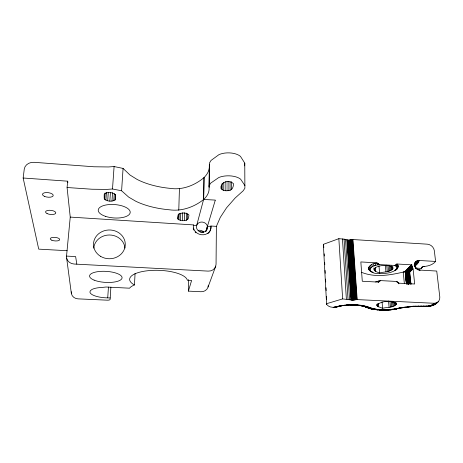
<?xml version="1.0" encoding="UTF-8"?>
<svg xmlns="http://www.w3.org/2000/svg" width="463" height="463" viewBox="0 0 463 463"><rect width="100%" height="100%" fill="white"/><g stroke="black" fill="none" stroke-linecap="round" stroke-linejoin="round"><path stroke-width="0.69" d="M230.042 190.31C232.739 189.506 233.491 186.12 233.497 183.684C229.37 179.58 219.728 181.502 221.192 188.823C223.392 191.19 227.136 191.034 230.042 190.31L230.047 181.681M225.857 190.768L225.886 181.427M228.051 190.727L228.068 181.392M223.785 190.42L223.82 182.515M221.192 188.823L221.21 185.935M222.147 189.737L222.182 183.261M209.513 164.11L209.45 163.092L211.018 160.458L218.947 154.654A13.902 6.887 0.4 0 1 240.465 156.378L244.759 163.115L244.886 188.215L243.185 190.791L235.129 198.037L226.557 207.8L220.324 217.332L216.389 226.366L216.053 264.234A7.825 7.229 17.8 0 1 208.2 271.115L74.132 264.037A8.293 7.472 -5.8 0 1 66.539 256.085L70.243 217.095L67.077 187.515L67.702 181.189L23.15 178.006L24.261 169.157A8.907 7.558 -2.8 0 1 34.036 162.305L93.914 166.773L108.435 166.964L114.095 166.547L123.071 168.416L130.01 175.031L137.007 179.372A56.712 27.682 2.7 0 0 145.376 183.001A56.868 27.763 2.7 0 0 170.141 188.36C182.272 190.281 194.859 185.414 204.033 177.572A56.822 27.369 3.7 0 0 209.351 167.537L209.548 164.62M110.877 287.153L110.119 299.399A2.9 0.909 2.9 0 1 107.225 300.174L77.987 298.861A7.327 6.719 -9.8 0 1 71.273 291.765M67.077 187.515L92.039 189.234L106.762 189.402L112.497 188.997L121.601 190.779L128.662 197.093L135.769 201.237A57.493 26.478 2.4 0 0 144.253 204.692A57.655 26.553 2.4 0 0 169.354 209.791C181.542 211.585 194.211 207.077 203.679 199.46A57.603 26.177 3.4 0 0 209.062 189.865L209.513 167.427M209.027 187.081L209.328 164.66M203.61 199.356L204.033 177.572L203.679 199.46L215.237 200.091M392.919 268.494C390.847 261.311 362.72 267.927 379.596 272.939C383.729 271.607 390.118 272.632 392.919 268.494L392.798 266.572M208.344 285.225A7.269 6.806 16.9 0 1 201.011 291.736L188.395 291.129L188.672 279.652M244.696 165.841L244.759 163.115M186.276 220.307L188.157 218.877L188.933 215.584L188.736 214.71C186.12 212.5 181.93 212.5 178.99 214.074L178.411 214.896L177.728 218.2L177.954 219.063C180.188 221.019 183.533 220.949 186.276 220.307L186.467 213.096M187.561 219.682L187.712 213.906M184.488 220.666L184.702 212.743M419.258 260.49L417.533 263.661L415.346 264.107L414.188 264.94L415.485 262.851L415.583 261.879L414.42 264.801L415.693 262.151L417.701 260.634L416.613 263.106L414.599 265.247L414.663 266.387C413.806 263.435 416.023 260.079 419.258 260.49L435.602 261.439L434.335 250.703C433.889 247.259 430.793 244.423 427.343 244.18L352.916 239.545L348.315 240.152L344.061 239.145L338.847 238.671L323.359 244.342L326.6 304.382C329.725 308.393 335.611 307.64 339.848 306.066L340.195 305.69M180.524 220.411L180.738 213.2M182.468 220.706L182.694 212.777M415.218 262.752L415.23 262.33L414.86 263.418L414.952 262.834M177.954 219.063L178.087 214.867M178.776 210.237L179.436 188.84M178.938 219.838L179.135 213.339M437.766 302.206L436.077 303.051L434.109 303.271L431.672 305.169L429.201 305.921L429.722 306.182L430.115 305.777L428.153 306.043C432.425 306.622 440.371 302.831 439.809 297.067L436.736 271.052L419.646 270.062L416.816 268.783L414.912 266.254L414.935 267.11M396.247 304.284L396.264 303.826C391.229 300.093 381.13 300.666 376.847 305.273L377.912 306.518L382.606 308.277C386.854 306.986 393.093 308.126 396.247 304.284L396.114 302.86M399.019 307.964L396.924 308.682C393.787 309.458 398.99 308.445 400.177 308.173L398.487 308.491L401.062 307.75L397.653 308.63L403.128 307.635C391.478 309.452 378.728 311.969 367.581 306.691C355.833 303.589 344.68 304.55 333.175 307.391M417.099 269.431L416.306 268.332L415.82 268.418L415.849 267.84M395.796 308.89L402.26 307.513C405.565 307.617 410.177 306.969 413.112 306.263L428.153 306.043M110.136 297.952L106.096 297.836A16.118 5.168 3 0 1 89.92 292.008L90.389 290.677L91.946 289.479A16.118 5.168 3 0 1 101.808 287.465L106.056 287.014L129.565 288.194A27.803 9.133 1.8 0 1 132.991 285.607L134.449 284.959L135.08 273.488M121.601 190.779L123.071 168.416M107.711 297.842L108.464 287.037M115.015 200.004L115.461 199.102L115.547 195.403L115.137 194.419C112.272 192.168 107.734 191.74 104.609 193.69L104.181 194.622L104.21 198.332L104.65 199.298C107.503 201.463 111.919 201.88 115.015 200.004L115.409 194.338M112.497 188.997L114.095 166.547M111.965 201.104L112.567 192.631M113.788 200.705L114.28 193.638M109.824 201.145L110.437 192.672M105.871 200.166L106.449 192.382M107.688 200.815L108.307 192.336M104.65 199.298L105.13 192.915M346.914 304.787L346.81 305.296L344.449 305.186M396.369 269.425C397.514 268.361 396.999 266.578 395.691 265.912C398.469 260.339 399.245 269.645 395.57 270.155C390.975 273.106 385.274 273.633 379.938 273.65C367.483 274.154 366.899 265.97 379.284 264.576L394.858 265.455L396.803 263.991L411.757 264.842L412.487 267.689L408.106 272.776L408.511 284.12M414.593 264.234L414.582 264.604M387.045 309.753L386.964 310.054L384.788 309.955M414.663 266.387L414.761 265.797M415.768 261.688L415.693 262.151L416.243 261.294L415.722 263.053L414.067 265.172L416.804 264.425L417.533 263.661M417.846 269.79L417.91 269.472M416.804 264.425L415.149 265.826L414.443 265.808C415.589 265.467 420.954 258.933 416.926 261.201L416.364 262.654L414.669 264.819M429.074 305.921L428.929 306.286L428.686 305.991L427.314 306.413L412.973 306.246M420.306 270.137L418.494 269.738M70.243 217.095L193.43 224.908L193.297 225.435L196.625 225.643L203.593 199.53M193.43 224.908L193.303 225.377A8.959 8.085 15.8 0 0 201.266 234.724A8.959 8.085 15.8 0 0 211.012 227.877L210.937 226.019L216.389 226.366M205.809 231.569L207.43 226.17A5.62 5.076 15.8 0 0 202.105 222.055A5.62 5.076 15.8 0 0 196.653 225.487L196.434 226.795A5.62 5.076 15.8 0 0 201.932 232.27A5.62 5.076 15.8 0 0 207.598 227.501L207.43 226.17M206.029 231.025L215.26 200.265M188.395 291.129L191.607 280.462L187.33 280.242L187.278 279.936A28.909 9.885 1.9 0 0 149.937 270.525A28.909 9.885 1.9 0 0 133.124 284.178L134.449 284.959M210.937 226.019L210.85 228.392A8.947 8.079 15.8 0 1 207.661 233.734M394.858 265.455L395.691 265.912L396.137 264.518M402.26 307.513L407.614 306.772L407.903 307.062L408.1 306.697M355.19 304.799L350.659 305.1L350.925 304.776M375.528 281.932L379.052 280.919L378.659 282.117L379.052 280.919L380.655 280.607L396.369 281.44L399.008 283.391M392.908 309.342L393.029 308.995M370.938 271.532C363.443 267.631 375.91 259.893 379.284 264.576M410.513 306.703L407.614 306.772M208.078 286.985L215.77 266.103M415.67 306.431L415.878 306.101M417.07 260.843L416.266 261.63M390.529 309.492L390.813 309.753L387.496 309.834M418.141 262.891L415.913 263.383L414.275 264.807L416.052 262.342L419.003 261.329M385.303 309.816L385.094 310.123L382.779 309.973M421.752 267.116L421.139 268.39L415.444 268.065M395.691 265.912L396.843 264.014M406.508 283.721L405.553 272.528L411.757 264.842L405.154 271.266C406.583 277.192 412.238 270.299 412.487 267.689L413.089 268.922L414.669 284.004L398.637 283.165L396.369 281.44M353.078 304.758L352.366 304.926C367.043 304.816 379.77 313.399 394.887 309.064L393.949 309.053M413.089 268.922L407.567 273.587L408.372 284.143M396.455 266.543L397.682 264.72M418.621 305.997L418.054 306.257M396.913 267.232L398.186 265.478M431.371 305.325L433.79 305.001L436.8 302.576L434.323 304.723L431.892 305.696L429.705 305.835M394.829 270.392L397.572 267.921M397.046 267.95L398.33 266.277M383.584 309.834L383.011 310.141M406.832 283.778L406.473 273.378L412.012 266.277L405.553 272.528M395.57 270.155L396.687 268.719M396.866 268.69L398.122 267.099M414.698 264.124L416.364 262.654L418.633 262.11M342.342 305.435L342.77 305.713L345.051 305.291M429.473 306.136L432.454 305.499L433.38 304.642M406.566 283.57L405.767 272.829L412.012 266.277L406.12 273.164L406.699 283.697M361.626 272.354C375.551 277.979 391.102 275.016 405.206 271.619L411.757 264.842L405.368 272.169L406.445 283.593M412.012 266.277L406.045 273.106L406.67 283.674M411.757 264.842L405.252 271.816L406.427 283.721M434.265 304.347L432.5 305.493L431.024 305.47M424.392 266.474L422.962 266.485L421.139 268.39L423.06 266.595C427.621 266.242 432.535 265.143 435.602 261.439M394.1 309.18L396.826 308.734L396.01 308.948M421.336 305.956L420.531 306.222M435.046 304.023L432.957 305.146M406.473 273.378L412.487 267.689L406.543 273.407L409.495 272.464L410.924 284.294M381.894 309.805L380.8 309.944M427.476 306.327L426.226 306.344L427.112 306.084M338.314 306.101L339.02 306.338L343.262 305.505L340.293 305.742M409.882 283.929L409.159 272.846L408.106 272.776L407.127 273.575L407.075 284.299L407.18 273.575L408.244 284.143M380.655 280.607L378.659 282.117L362.292 281.261L360.839 261.942L377.032 262.868M435.116 303.242L432.604 305.181L430.625 305.603M436.077 303.051L433.495 305.03L431.672 305.169M438.461 301.575L434.751 304.44L431.91 305.007M357.257 304.903L355.914 305.048L358.68 305.308M424.004 305.985L422.962 306.246M380.245 309.735L379.261 310.031L381.425 310.112M396.345 308.995L396.826 308.734M398.724 308.323L398.012 308.659M435.706 303.676L436.239 303.323M337.261 306.714L341.526 305.765L333.673 307.438L337.776 306.645L336.433 306.512M334.975 307.062L334.379 307.432L335.6 307.137M418.43 260.652L419.246 260.547L417.655 260.872L418.274 260.524M359.247 305.065L356.284 305.215M426.822 306.338L425.335 306.327L426.608 306.072M409.824 283.773L408.997 272.991L408.106 272.776L406.85 273.523L406.977 284.282M354.16 304.961L355.046 304.949M378.653 309.614L377.467 309.897L375.221 309.533L377.935 309.909M339.848 306.066L339.02 306.338M404.378 283.715L403.238 272.198L405.154 271.266M361.152 305.285L359.219 305.372L361.979 305.829L362.951 305.563M377.119 309.452C371.204 310.36 365.851 306.153 360.185 305.25M430.827 305.904L430.11 306.02M375.661 309.249L374.104 309.487L372.964 308.937M418.639 270.039L419.461 270.178M374.289 309L372.559 309.209L370.412 308.665L373.242 309.249M335.808 307.154L338.25 306.413L337.394 306.518M364.63 305.893L362.842 306.095L359.745 305.557M373.01 308.711L371.864 308.937L362.17 305.887L362.842 306.095M434.109 303.271L357.199 299.596L352.424 300.122L342.649 298.901L326.56 303.705L326.6 304.382M366.175 306.269L364.994 306.489L369.798 308.514L371.841 308.387M403.238 272.198L404.367 272.036M367.581 306.691L365.469 306.807L362.813 305.829L363.959 306.17M431.117 305.603L432.072 305.389L431.215 305.881L430.179 305.725M370.776 308.022L368.594 308.109L367.032 307.455M400.101 308.196L398.087 308.642L400.443 308.184L397.185 308.462M368.826 307.16L366.586 307.224L364.682 306.57L368.594 308.109M336.624 306.871L337.776 306.645M397.653 308.63L400.073 308.155L399.679 307.959M369.833 307.629C368.577 308.867 363.044 305.441 366.36 306.905M394.389 309.301L396.519 308.948M414.599 265.247L416.023 265.131M402.579 307.716L405.547 307.276L404.911 307.114M392.254 309.296L392.751 309.533L390.714 309.77M392.566 309.562L394.655 309.267M429.936 306.06L427.146 306.332L428.125 306.367M405.148 307.334L408.013 306.963M342.487 305.574L348.761 305.001M341.208 305.962L340.484 305.869M407.77 306.998L413.1 306.506M390.813 309.753L386.964 310.054M410.357 306.489L413.112 306.263M346.59 304.99L348.755 304.851M415.78 306.35L413.031 306.5M369.243 307.658L366.534 307.328M415.548 306.35L426.186 306.321M350.879 304.926L348.708 305.007L350.769 305.1M350.659 305.1L352.777 305.082M381.113 310.112L383.242 310.141M352.569 305.088L354.751 305.123M361.979 305.829L360.746 305.609M354.45 305.123L358.524 305.366M66.539 256.085L75.637 256.583L76.812 264.176M67.129 250.714L38.718 249.135L23.15 178.006M199.941 231.865L203.546 232.09M207.447 226.332L210.769 226.268M377.467 309.897L379.654 310.036M360.301 305.574L358.055 305.36L357.176 304.851M376.292 309.735L372.443 309.099M368.322 307.895L369.752 308.289M363.49 306.205L364.219 306.431M369.028 308.283L369.798 308.514M371.303 308.642L371.905 309M369.515 270.253L371.887 272.111M398.637 283.165L397.202 281.874L398.672 283.188M376.587 309.382L378.873 309.857L378.514 309.527M365.174 306.408L365.88 306.975M368.78 269.541L370.273 270.896M368.38 268.777L369.914 270.207M368.322 267.979L369.868 269.483M372.304 271.833L373.097 272.609M408.106 272.776L408.597 273.263L408.696 284.045M368.623 267.157L370.14 268.743M369.266 266.335L370.724 268.002M370.238 265.531L371.615 267.278M397.972 282.476L398.562 283.813M371.529 264.767L372.784 266.59M244.95 185.605L240.604 179.169A14.093 6.586 0.3 0 0 218.779 177.537L210.746 183.099L209.154 185.617L209.259 187.081M373.103 264.06L374.214 265.953M374.932 263.424L375.863 265.386M379.052 280.919L379.342 281.573M415.82 268.418L415.172 266.833M388.787 309.643L388.839 309.938L388.839 309.417M66.637 258.041L71.36 293.525M409.726 272.134L410.965 284.23M67.702 181.189L67.847 182.613M409.72 283.842L408.644 273.234L408.713 284.033M405.206 271.619L406.41 283.651M392.485 266.902L392.682 269.015M395.807 302.611L396.004 304.747M391.976 266.723L392.23 269.53M395.275 302.368L395.541 305.21M391.189 265.82L391.576 270.027M394.54 302.108L394.864 305.655M390.35 266.294L390.737 270.496M393.608 301.83L394.001 306.078M389.215 265.334L389.724 270.93M392.514 301.511L392.965 306.465M388.063 265.721L388.573 271.312M391.333 301.864L391.779 306.807M386.715 265.16L387.3 271.636M389.973 301.459L390.477 307.102M385.361 265.426L385.939 271.903M388.526 300.991L389.088 307.339M378.983 265.762L379.596 272.939M382.068 301.945L382.606 308.277M375.429 267.736L375.73 271.341M378.387 303.323L378.682 306.859M374.741 268.164L374.972 270.959M377.675 303.687L377.912 306.518M374.231 268.43L374.405 270.531M377.166 304.012L377.339 306.136M373.878 267.961L374.052 270.062M376.865 304.301L376.98 305.719M352.916 239.545L357.199 299.596M352.598 239.533L356.875 299.59M352.279 239.539L356.539 299.596M351.955 239.562L356.203 299.613M351.637 239.602L355.873 299.648M351.324 239.66L355.549 299.7M351.035 239.73L355.248 299.758M350.763 239.817L354.965 299.833M350.398 239.927L354.589 299.926M350.005 240.019L354.183 300.001M349.594 240.089L353.755 300.065M349.166 240.135L353.31 300.105M348.737 240.158L352.864 300.122M348.315 240.152L352.424 300.122M347.904 240.123L352.002 300.099M347.516 240.071L351.608 300.053M347.163 239.996L351.243 299.989M346.851 239.898L350.919 299.908M345.537 239.481L349.565 299.567M344.061 239.145L348.043 299.283M342.458 238.896L346.388 299.081M338.847 238.671L342.649 298.901M323.359 244.342L323.851 247.364M324.198 253.851L324.32 256.016M324.667 262.504L324.783 264.662M325.095 270.433L325.252 273.315M325.564 279.079L325.72 281.967M326.033 287.731L326.189 290.614M326.502 296.384L326.658 299.266M409.495 272.464L409.975 283.825M408.435 273.349L408.644 284.074M231.523 181.646L231.529 189.57M195.907 232.802A8.947 8.079 15.8 0 1 195.114 231.98M193.893 230.105A8.947 8.079 15.8 0 1 193.233 228.028M198.401 230.331A5.487 4.983 15.5 0 1 203.633 231.946M93.746 248.191A15.655 14.203 -0.4 0 1 109.337 234.99A15.655 14.203 -0.4 0 1 124.964 248.11M414.674 263.655L414.501 264.877L414.674 263.655M378.485 263.991L377.698 264.9L376.957 262.886L378.485 263.991M105.466 216.337A16.037 6.708 4.3 0 0 130.196 212.61A16.037 6.708 4.3 0 0 107.005 204.802A16.037 6.708 4.3 0 0 105.466 216.337M94.145 280.138A16.28 5.527 3.3 0 0 121.462 279.195A16.28 5.527 3.3 0 0 101.877 271.312A16.28 5.527 3.3 0 0 94.145 280.138M100.691 256.404A15.892 14.382 0 0 0 125.265 245.159A15.892 14.382 0 0 0 102.219 231.529A15.892 14.382 0 0 0 100.691 256.404M51.85 240.222A4.746 1.771 5.4 0 0 59.634 239.886A4.746 1.771 5.4 0 0 53.523 237.34A4.746 1.771 5.4 0 0 51.85 240.222M47.064 213.553A5.157 2.072 6.2 0 0 55.641 213.397A5.157 2.072 6.2 0 0 49.35 210.271A5.157 2.072 6.2 0 0 47.064 213.553M44.298 196.277A5.423 2.286 6.8 0 0 53.141 195.866A5.423 2.286 6.8 0 0 46.132 192.556A5.423 2.286 6.8 0 0 44.298 196.277"/></g></svg>
